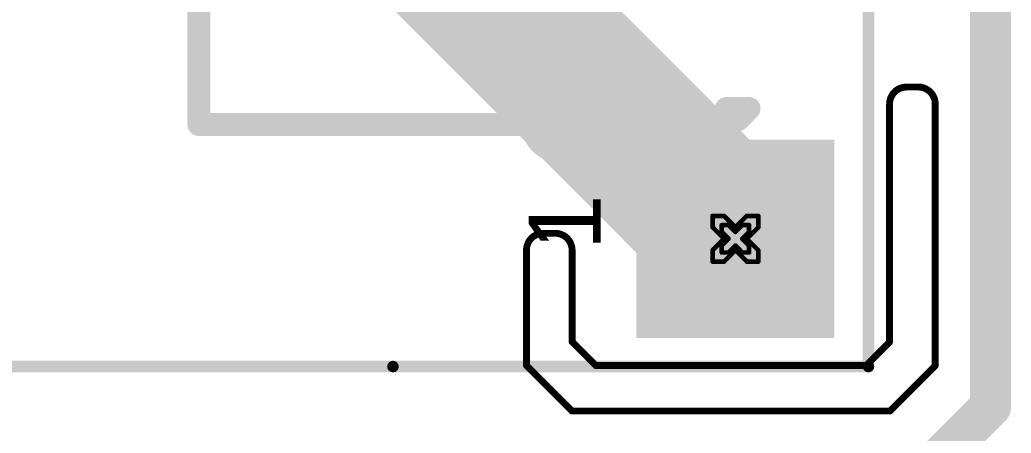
# Model space of a CAD drawing. Header units: inches. Extents: x -21 to 276, y -5 to 220.
# Drawn here: x 10.21 to 21.24, y 65.94 to 70.53 of the extents above; entities that cross this region are included whole.
import ezdxf

# ---------------------------------------------------------------- set-up
doc = ezdxf.new("R2010")
doc.units = ezdxf.units.IN
for name, color, linetype in [('Board_Outline', 216, 'Continuous'), ('Bottom Layer', 5, 'Continuous'), ('Bottom Solder', 6, 'Continuous'), ('Drill Drawing', 1, 'Continuous'), ('Ground', 16, 'Continuous'), ('Multi-Layer', 9, 'Continuous'), ('Pad Holes', 156, 'Continuous'), ('Power + Signal', 76, 'Continuous'), ('Top Layer', 1, 'Continuous'), ('Top Overlay', 2, 'Continuous'), ('Top Solder', 216, 'Continuous')]:
    doc.layers.add(name, color=color, linetype=linetype)
doc.styles.add('Arial', font='', dxfattribs={"height": 0.2})
doc.styles.get('Arial').set_extended_font_data('Arial')

# ---------------------------------------------------------------- blocks, each defined once
blk = doc.blocks.new('J102K1CS35VDC_20_7')
at = {"layer": 'Bottom Layer'}
blk.add_hatch(color=5, dxfattribs=at).paths.add_polyline_path([(-5.35, -2.81), (-5.35, -4.81), (-7.35, -4.81), (-7.35, -2.81)])
at = {"layer": 'Bottom Solder'}
blk.add_hatch(color=6, dxfattribs=at).paths.add_polyline_path([(-5.248, -2.708), (-5.248, -4.912), (-7.452, -4.912), (-7.452, -2.708)])
at = {"layer": 'Ground'}
blk.add_hatch(color=16, dxfattribs=at).paths.add_polyline_path([(-5.35, -2.81), (-5.35, -4.81), (-7.35, -4.81), (-7.35, -2.81)])
at = {"layer": 'Multi-Layer'}
blk.add_hatch(color=9, dxfattribs=at).paths.add_polyline_path([(-5.35, -2.81), (-5.35, -4.81), (-7.35, -4.81), (-7.35, -2.81)])
at = {"layer": 'Pad Holes'}
h = blk.add_hatch(color=7, dxfattribs=at)
edge = h.paths.add_edge_path()
edge.add_arc((-6.35, -3.81), 0.51, 0, 360)
at = {"layer": 'Power + Signal'}
blk.add_hatch(color=76, dxfattribs=at).paths.add_polyline_path([(-5.35, -2.81), (-5.35, -4.81), (-7.35, -4.81), (-7.35, -2.81)])
at = {"layer": 'Top Layer'}
blk.add_hatch(color=1, dxfattribs=at).paths.add_polyline_path([(-5.35, -2.81), (-5.35, -4.81), (-7.35, -4.81), (-7.35, -2.81)])
at = {"layer": 'Top Solder'}
blk.add_hatch(color=216, dxfattribs=at).paths.add_polyline_path([(-5.248, -2.708), (-5.248, -4.912), (-7.452, -4.912), (-7.452, -2.708)])
at = {"layer": 'Top Overlay'}
for points in [[(-7.77, 5.29, 0.127, 0.127, 0), (-7.77, 0, 0.127, 0.127, 0)], [(-5.08, 2.159, 0.254, 0.254, 0), (3.048, 2.159, 0.254, 0.254, 0)], [(-5.08, 2.159, 0.254, 0.254, 0), (-5.08, -1.854, 0.254, 0.254, 0)], [(-7.77, 0, 0.127, 0.127, 0), (-7.77, -5.29, 0.127, 0.127, 0)], [(-4.902, -3.708, 0.254, 0.254, 0), (-5.029, -3.835, 0.254, 0.254, 0)], [(-4.902, -3.708, 0.254, 0.254, 0), (-4.902, -3.962, 0.254, 0.254, 0)], [(-5.029, -3.835, 0.254, 0.254, 0), (-4.902, -3.962, 0.254, 0.254, 0)], [(-7.77, -5.29, 0.127, 0.127, 0), (7.77, -5.29, 0.127, 0.127, 0)]]:
    blk.add_lwpolyline(points, format="xyseb", dxfattribs=at)
for points in [[(-5.144, 2.159, 0.127, 0.127, 1), (-5.016, 2.159, 0.127, 0.127, 1)], [(-5.144, 2.159, 0.127, 0.127, 1), (-5.016, 2.159, 0.127, 0.127, 1)], [(-7.802, 0, 0.0635, 0.0635, 1), (-7.738, 0, 0.0635, 0.0635, 1)], [(-7.802, 0, 0.0635, 0.0635, 1), (-7.738, 0, 0.0635, 0.0635, 1)], [(-4.783, -1.854, 0.254, 0.254, 1), (-5.377, -1.854, 0.254, 0.254, 1)], [(-5.441, -1.854, 0.127, 0.127, 1), (-5.314, -1.854, 0.127, 0.127, 1)], [(-5.144, -1.854, 0.127, 0.127, 1), (-5.016, -1.854, 0.127, 0.127, 1)], [(-4.846, -1.854, 0.127, 0.127, 1), (-4.719, -1.854, 0.127, 0.127, 1)], [(-4.966, -3.708, 0.127, 0.127, 1), (-4.839, -3.708, 0.127, 0.127, 1)], [(-4.966, -3.708, 0.127, 0.127, 1), (-4.839, -3.708, 0.127, 0.127, 1)], [(-5.093, -3.835, 0.127, 0.127, 1), (-4.966, -3.835, 0.127, 0.127, 1)], [(-5.093, -3.835, 0.127, 0.127, 1), (-4.966, -3.835, 0.127, 0.127, 1)], [(-4.966, -3.962, 0.127, 0.127, 1), (-4.839, -3.962, 0.127, 0.127, 1)], [(-4.966, -3.962, 0.127, 0.127, 1), (-4.839, -3.962, 0.127, 0.127, 1)], [(-7.802, -5.29, 0.0635, 0.0635, 1), (-7.738, -5.29, 0.0635, 0.0635, 1)], [(-7.802, -5.29, 0.0635, 0.0635, 1), (-7.738, -5.29, 0.0635, 0.0635, 1)]]:
    blk.add_lwpolyline(points, format="xyseb", close=True, dxfattribs=at)
at = {"layer": 'Top Overlay', "style": 'Arial'}
blk.add_text('1', height=0.8, dxfattribs=at).set_placement((-6.477, -2.311))

msp = doc.modelspace()

# ---------------------------------------------------------------- linework, layer by layer
at = {"layer": 'Board_Outline'}
for points in [[(19.888, 69.597, 0.0762, 0.0762, -0.414214), (20.077, 69.786, 0.0762, 0.0762, 0)], [(20.077, 69.786, 0.0762, 0.0762, 0), (20.208, 69.786, 0.0762, 0.0762, 0)], [(20.208, 69.786, 0.0762, 0.0762, -0.414214), (20.396, 69.597, 0.0762, 0.0762, 0)], [(19.888, 66.953, 0.0762, 0.0762, 0), (19.888, 69.597, 0.0762, 0.0762, 0)], [(20.396, 66.69, 0.0762, 0.0762, 0), (20.396, 69.597, 0.0762, 0.0762, 0)], [(15.848, 67.973, 0.0762, 0.0762, -0.414214), (16.037, 68.161, 0.0762, 0.0762, 0)], [(16.037, 68.161, 0.0762, 0.0762, 0), (16.167, 68.161, 0.0762, 0.0762, 0)], [(16.167, 68.161, 0.0762, 0.0762, -0.414214), (16.356, 67.973, 0.0762, 0.0762, 0)], [(15.848, 66.691, 0.0762, 0.0762, 0), (15.848, 67.973, 0.0762, 0.0762, 0)], [(16.356, 66.954, 0.0762, 0.0762, 0), (16.356, 67.973, 0.0762, 0.0762, 0)], [(16.356, 66.954, 0.0762, 0.0762, 0), (16.619, 66.691, 0.0762, 0.0762, 0)], [(19.625, 66.69, 0.0762, 0.0762, 0), (19.888, 66.953, 0.0762, 0.0762, 0)], [(15.848, 66.691, 0.0762, 0.0762, 0), (16.353, 66.186, 0.0762, 0.0762, 0)], [(16.619, 66.691, 0.0762, 0.0762, 0), (19.624, 66.691, 0.0762, 0.0762, 0)], [(19.892, 66.185, 0.0762, 0.0762, 0), (20.396, 66.69, 0.0762, 0.0762, 0)], [(16.353, 66.186, 0.0762, 0.0762, 0), (19.891, 66.186, 0.0762, 0.0762, 0)]]:
    msp.add_lwpolyline(points, format="xyseb", dxfattribs=at)
for points in [[(20.058, 69.786, 0.0381, 0.0381, 1), (20.096, 69.786, 0.0381, 0.0381, 1)], [(20.058, 69.786, 0.0381, 0.0381, 1), (20.096, 69.786, 0.0381, 0.0381, 1)], [(20.189, 69.786, 0.0381, 0.0381, 1), (20.227, 69.786, 0.0381, 0.0381, 1)], [(20.189, 69.786, 0.0381, 0.0381, 1), (20.227, 69.786, 0.0381, 0.0381, 1)], [(19.869, 69.597, 0.0381, 0.0381, 1), (19.907, 69.597, 0.0381, 0.0381, 1)], [(19.869, 69.597, 0.0381, 0.0381, 1), (19.907, 69.597, 0.0381, 0.0381, 1)], [(20.377, 69.597, 0.0381, 0.0381, 1), (20.415, 69.597, 0.0381, 0.0381, 1)], [(20.377, 69.597, 0.0381, 0.0381, 1), (20.415, 69.597, 0.0381, 0.0381, 1)], [(16.018, 68.161, 0.0381, 0.0381, 1), (16.056, 68.161, 0.0381, 0.0381, 1)], [(16.018, 68.161, 0.0381, 0.0381, 1), (16.056, 68.161, 0.0381, 0.0381, 1)], [(16.148, 68.161, 0.0381, 0.0381, 1), (16.186, 68.161, 0.0381, 0.0381, 1)], [(16.148, 68.161, 0.0381, 0.0381, 1), (16.186, 68.161, 0.0381, 0.0381, 1)], [(15.829, 67.973, 0.0381, 0.0381, 1), (15.867, 67.973, 0.0381, 0.0381, 1)], [(15.829, 67.973, 0.0381, 0.0381, 1), (15.867, 67.973, 0.0381, 0.0381, 1)], [(16.337, 67.973, 0.0381, 0.0381, 1), (16.375, 67.973, 0.0381, 0.0381, 1)], [(16.337, 67.973, 0.0381, 0.0381, 1), (16.375, 67.973, 0.0381, 0.0381, 1)], [(16.337, 66.954, 0.0381, 0.0381, 1), (16.375, 66.954, 0.0381, 0.0381, 1)], [(16.337, 66.954, 0.0381, 0.0381, 1), (16.375, 66.954, 0.0381, 0.0381, 1)], [(19.869, 66.953, 0.0381, 0.0381, 1), (19.907, 66.953, 0.0381, 0.0381, 1)], [(19.869, 66.953, 0.0381, 0.0381, 1), (19.907, 66.953, 0.0381, 0.0381, 1)], [(15.829, 66.691, 0.0381, 0.0381, 1), (15.867, 66.691, 0.0381, 0.0381, 1)], [(15.829, 66.691, 0.0381, 0.0381, 1), (15.867, 66.691, 0.0381, 0.0381, 1)], [(16.6, 66.691, 0.0381, 0.0381, 1), (16.638, 66.691, 0.0381, 0.0381, 1)], [(16.6, 66.691, 0.0381, 0.0381, 1), (16.638, 66.691, 0.0381, 0.0381, 1)], [(19.605, 66.691, 0.0381, 0.0381, 1), (19.643, 66.691, 0.0381, 0.0381, 1)], [(19.606, 66.69, 0.0381, 0.0381, 1), (19.644, 66.69, 0.0381, 0.0381, 1)], [(20.377, 66.69, 0.0381, 0.0381, 1), (20.415, 66.69, 0.0381, 0.0381, 1)], [(20.377, 66.69, 0.0381, 0.0381, 1), (20.415, 66.69, 0.0381, 0.0381, 1)], [(16.334, 66.186, 0.0381, 0.0381, 1), (16.372, 66.186, 0.0381, 0.0381, 1)], [(16.334, 66.186, 0.0381, 0.0381, 1), (16.372, 66.186, 0.0381, 0.0381, 1)], [(19.871, 66.186, 0.0381, 0.0381, 1), (19.91, 66.186, 0.0381, 0.0381, 1)], [(19.873, 66.185, 0.0381, 0.0381, 1), (19.911, 66.185, 0.0381, 0.0381, 1)]]:
    msp.add_lwpolyline(points, format="xyseb", close=True, dxfattribs=at)
at = {"layer": 'Bottom Layer'}
for points in [[(21.012, 66.235, 0.457, 0.457, 0), (21.012, 73.157, 0.457, 0.457, 0)], [(14.143, 72.13, 1.778, 1.778, 0), (18.173, 68.1, 1.778, 1.778, 0)], [(19.998, 65.221, 0.457, 0.457, 0), (21.012, 66.235, 0.457, 0.457, 0)]]:
    msp.add_lwpolyline(points, format="xyseb", dxfattribs=at)
for points in [[(17.728, 68.1, 0.889, 0.889, 1), (18.617, 68.1, 0.889, 0.889, 1)], [(20.898, 66.235, 0.229, 0.229, 1), (21.126, 66.235, 0.229, 0.229, 1)], [(20.898, 66.235, 0.229, 0.229, 1), (21.126, 66.235, 0.229, 0.229, 1)]]:
    msp.add_lwpolyline(points, format="xyseb", close=True, dxfattribs=at)
at = {"layer": 'Drill Drawing'}
for points in [[(17.919, 68.227, 0.0508, 0.0508, 0), (17.919, 68.354, 0.0508, 0.0508, 0)], [(17.919, 68.354, 0.0508, 0.0508, 0), (18.046, 68.354, 0.0508, 0.0508, 0)], [(18.021, 68.176, 0.0508, 0.0508, 0), (18.021, 68.252, 0.0508, 0.0508, 0)], [(18.021, 68.252, 0.0508, 0.0508, 0), (18.097, 68.252, 0.0508, 0.0508, 0)], [(18.046, 68.354, 0.0508, 0.0508, 0), (18.173, 68.227, 0.0508, 0.0508, 0)], [(18.097, 68.252, 0.0508, 0.0508, 0), (18.173, 68.176, 0.0508, 0.0508, 0)], [(18.173, 68.227, 0.0508, 0.0508, 0), (18.3, 68.354, 0.0508, 0.0508, 0)], [(18.173, 68.176, 0.0508, 0.0508, 0), (18.249, 68.252, 0.0508, 0.0508, 0)], [(18.249, 68.252, 0.0508, 0.0508, 0), (18.325, 68.252, 0.0508, 0.0508, 0)], [(18.3, 68.354, 0.0508, 0.0508, 0), (18.427, 68.354, 0.0508, 0.0508, 0)], [(18.325, 68.176, 0.0508, 0.0508, 0), (18.325, 68.252, 0.0508, 0.0508, 0)], [(18.427, 68.227, 0.0508, 0.0508, 0), (18.427, 68.354, 0.0508, 0.0508, 0)], [(17.919, 68.227, 0.0508, 0.0508, 0), (18.046, 68.1, 0.0508, 0.0508, 0)], [(18.021, 68.176, 0.0508, 0.0508, 0), (18.097, 68.1, 0.0508, 0.0508, 0)], [(18.249, 68.1, 0.0508, 0.0508, 0), (18.325, 68.176, 0.0508, 0.0508, 0)], [(18.3, 68.1, 0.0508, 0.0508, 0), (18.427, 68.227, 0.0508, 0.0508, 0)], [(17.919, 67.973, 0.0508, 0.0508, 0), (18.046, 68.1, 0.0508, 0.0508, 0)], [(18.021, 68.024, 0.0508, 0.0508, 0), (18.097, 68.1, 0.0508, 0.0508, 0)], [(18.249, 68.1, 0.0508, 0.0508, 0), (18.325, 68.024, 0.0508, 0.0508, 0)], [(18.3, 68.1, 0.0508, 0.0508, 0), (18.427, 67.973, 0.0508, 0.0508, 0)], [(17.919, 67.846, 0.0508, 0.0508, 0), (17.919, 67.973, 0.0508, 0.0508, 0)], [(18.021, 67.947, 0.0508, 0.0508, 0), (18.021, 68.024, 0.0508, 0.0508, 0)], [(18.021, 67.947, 0.0508, 0.0508, 0), (18.097, 67.947, 0.0508, 0.0508, 0)], [(18.046, 67.846, 0.0508, 0.0508, 0), (18.173, 67.973, 0.0508, 0.0508, 0)], [(18.097, 67.947, 0.0508, 0.0508, 0), (18.173, 68.024, 0.0508, 0.0508, 0)], [(18.173, 68.024, 0.0508, 0.0508, 0), (18.249, 67.947, 0.0508, 0.0508, 0)], [(18.173, 67.973, 0.0508, 0.0508, 0), (18.3, 67.846, 0.0508, 0.0508, 0)], [(18.249, 67.947, 0.0508, 0.0508, 0), (18.325, 67.947, 0.0508, 0.0508, 0)], [(18.325, 67.947, 0.0508, 0.0508, 0), (18.325, 68.024, 0.0508, 0.0508, 0)], [(18.427, 67.846, 0.0508, 0.0508, 0), (18.427, 67.973, 0.0508, 0.0508, 0)], [(17.919, 67.846, 0.0508, 0.0508, 0), (18.046, 67.846, 0.0508, 0.0508, 0)], [(18.3, 67.846, 0.0508, 0.0508, 0), (18.427, 67.846, 0.0508, 0.0508, 0)]]:
    msp.add_lwpolyline(points, format="xyseb", dxfattribs=at)
for points in [[(17.906, 68.354, 0.0254, 0.0254, 1), (17.932, 68.354, 0.0254, 0.0254, 1)], [(17.906, 68.354, 0.0254, 0.0254, 1), (17.932, 68.354, 0.0254, 0.0254, 1)], [(18.008, 68.252, 0.0254, 0.0254, 1), (18.033, 68.252, 0.0254, 0.0254, 1)], [(18.008, 68.252, 0.0254, 0.0254, 1), (18.033, 68.252, 0.0254, 0.0254, 1)], [(18.033, 68.354, 0.0254, 0.0254, 1), (18.059, 68.354, 0.0254, 0.0254, 1)], [(18.033, 68.354, 0.0254, 0.0254, 1), (18.059, 68.354, 0.0254, 0.0254, 1)], [(18.084, 68.252, 0.0254, 0.0254, 1), (18.109, 68.252, 0.0254, 0.0254, 1)], [(18.084, 68.252, 0.0254, 0.0254, 1), (18.109, 68.252, 0.0254, 0.0254, 1)], [(18.236, 68.252, 0.0254, 0.0254, 1), (18.262, 68.252, 0.0254, 0.0254, 1)], [(18.236, 68.252, 0.0254, 0.0254, 1), (18.262, 68.252, 0.0254, 0.0254, 1)], [(18.287, 68.354, 0.0254, 0.0254, 1), (18.313, 68.354, 0.0254, 0.0254, 1)], [(18.287, 68.354, 0.0254, 0.0254, 1), (18.313, 68.354, 0.0254, 0.0254, 1)], [(18.313, 68.252, 0.0254, 0.0254, 1), (18.338, 68.252, 0.0254, 0.0254, 1)], [(18.313, 68.252, 0.0254, 0.0254, 1), (18.338, 68.252, 0.0254, 0.0254, 1)], [(18.414, 68.354, 0.0254, 0.0254, 1), (18.44, 68.354, 0.0254, 0.0254, 1)], [(18.414, 68.354, 0.0254, 0.0254, 1), (18.44, 68.354, 0.0254, 0.0254, 1)], [(17.906, 68.227, 0.0254, 0.0254, 1), (17.932, 68.227, 0.0254, 0.0254, 1)], [(17.906, 68.227, 0.0254, 0.0254, 1), (17.932, 68.227, 0.0254, 0.0254, 1)], [(18.008, 68.176, 0.0254, 0.0254, 1), (18.033, 68.176, 0.0254, 0.0254, 1)], [(18.008, 68.176, 0.0254, 0.0254, 1), (18.033, 68.176, 0.0254, 0.0254, 1)], [(18.16, 68.227, 0.0254, 0.0254, 1), (18.186, 68.227, 0.0254, 0.0254, 1)], [(18.16, 68.227, 0.0254, 0.0254, 1), (18.186, 68.227, 0.0254, 0.0254, 1)], [(18.16, 68.176, 0.0254, 0.0254, 1), (18.186, 68.176, 0.0254, 0.0254, 1)], [(18.16, 68.176, 0.0254, 0.0254, 1), (18.186, 68.176, 0.0254, 0.0254, 1)], [(18.313, 68.176, 0.0254, 0.0254, 1), (18.338, 68.176, 0.0254, 0.0254, 1)], [(18.313, 68.176, 0.0254, 0.0254, 1), (18.338, 68.176, 0.0254, 0.0254, 1)], [(18.414, 68.227, 0.0254, 0.0254, 1), (18.44, 68.227, 0.0254, 0.0254, 1)], [(18.414, 68.227, 0.0254, 0.0254, 1), (18.44, 68.227, 0.0254, 0.0254, 1)], [(18.033, 68.1, 0.0254, 0.0254, 1), (18.059, 68.1, 0.0254, 0.0254, 1)], [(18.033, 68.1, 0.0254, 0.0254, 1), (18.059, 68.1, 0.0254, 0.0254, 1)], [(18.084, 68.1, 0.0254, 0.0254, 1), (18.109, 68.1, 0.0254, 0.0254, 1)], [(18.084, 68.1, 0.0254, 0.0254, 1), (18.109, 68.1, 0.0254, 0.0254, 1)], [(18.236, 68.1, 0.0254, 0.0254, 1), (18.262, 68.1, 0.0254, 0.0254, 1)], [(18.236, 68.1, 0.0254, 0.0254, 1), (18.262, 68.1, 0.0254, 0.0254, 1)], [(18.287, 68.1, 0.0254, 0.0254, 1), (18.313, 68.1, 0.0254, 0.0254, 1)], [(18.287, 68.1, 0.0254, 0.0254, 1), (18.313, 68.1, 0.0254, 0.0254, 1)], [(17.906, 67.973, 0.0254, 0.0254, 1), (17.932, 67.973, 0.0254, 0.0254, 1)], [(17.906, 67.973, 0.0254, 0.0254, 1), (17.932, 67.973, 0.0254, 0.0254, 1)], [(18.008, 68.024, 0.0254, 0.0254, 1), (18.033, 68.024, 0.0254, 0.0254, 1)], [(18.008, 68.024, 0.0254, 0.0254, 1), (18.033, 68.024, 0.0254, 0.0254, 1)], [(18.008, 67.947, 0.0254, 0.0254, 1), (18.033, 67.947, 0.0254, 0.0254, 1)], [(18.008, 67.947, 0.0254, 0.0254, 1), (18.033, 67.947, 0.0254, 0.0254, 1)], [(18.084, 67.947, 0.0254, 0.0254, 1), (18.109, 67.947, 0.0254, 0.0254, 1)], [(18.084, 67.947, 0.0254, 0.0254, 1), (18.109, 67.947, 0.0254, 0.0254, 1)], [(18.16, 68.024, 0.0254, 0.0254, 1), (18.186, 68.024, 0.0254, 0.0254, 1)], [(18.16, 68.024, 0.0254, 0.0254, 1), (18.186, 68.024, 0.0254, 0.0254, 1)], [(18.16, 67.973, 0.0254, 0.0254, 1), (18.186, 67.973, 0.0254, 0.0254, 1)], [(18.16, 67.973, 0.0254, 0.0254, 1), (18.186, 67.973, 0.0254, 0.0254, 1)], [(18.236, 67.947, 0.0254, 0.0254, 1), (18.262, 67.947, 0.0254, 0.0254, 1)], [(18.236, 67.947, 0.0254, 0.0254, 1), (18.262, 67.947, 0.0254, 0.0254, 1)], [(18.313, 68.024, 0.0254, 0.0254, 1), (18.338, 68.024, 0.0254, 0.0254, 1)], [(18.313, 68.024, 0.0254, 0.0254, 1), (18.338, 68.024, 0.0254, 0.0254, 1)], [(18.313, 67.947, 0.0254, 0.0254, 1), (18.338, 67.947, 0.0254, 0.0254, 1)], [(18.313, 67.947, 0.0254, 0.0254, 1), (18.338, 67.947, 0.0254, 0.0254, 1)], [(18.414, 67.973, 0.0254, 0.0254, 1), (18.44, 67.973, 0.0254, 0.0254, 1)], [(18.414, 67.973, 0.0254, 0.0254, 1), (18.44, 67.973, 0.0254, 0.0254, 1)], [(17.906, 67.846, 0.0254, 0.0254, 1), (17.932, 67.846, 0.0254, 0.0254, 1)], [(17.906, 67.846, 0.0254, 0.0254, 1), (17.932, 67.846, 0.0254, 0.0254, 1)], [(18.033, 67.846, 0.0254, 0.0254, 1), (18.059, 67.846, 0.0254, 0.0254, 1)], [(18.033, 67.846, 0.0254, 0.0254, 1), (18.059, 67.846, 0.0254, 0.0254, 1)], [(18.287, 67.846, 0.0254, 0.0254, 1), (18.313, 67.846, 0.0254, 0.0254, 1)], [(18.287, 67.846, 0.0254, 0.0254, 1), (18.313, 67.846, 0.0254, 0.0254, 1)], [(18.414, 67.846, 0.0254, 0.0254, 1), (18.44, 67.846, 0.0254, 0.0254, 1)], [(18.414, 67.846, 0.0254, 0.0254, 1), (18.44, 67.846, 0.0254, 0.0254, 1)]]:
    msp.add_lwpolyline(points, format="xyseb", close=True, dxfattribs=at)
at = {"layer": 'Multi-Layer'}
for p, q in [((19.917, 69.704), (19.888, 69.635)), ((19.97, 69.757), (19.917, 69.704)), ((20.039, 69.786), (19.97, 69.757)), ((20.077, 69.786), (20.039, 69.786)), ((20.208, 69.786), (20.077, 69.786)), ((20.245, 69.786), (20.208, 69.786)), ((20.208, 69.786), (20.208, 69.786)), ((20.314, 69.757), (20.245, 69.786)), ((20.367, 69.704), (20.314, 69.757)), ((20.396, 69.635), (20.367, 69.704)), ((19.888, 69.635), (19.888, 69.597)), ((19.888, 69.597), (19.888, 69.597)), ((19.888, 69.597), (19.888, 66.953)), ((20.396, 69.597), (20.396, 69.635)), ((20.396, 66.69), (20.396, 69.597)), ((15.999, 68.161), (15.93, 68.133)), ((16.037, 68.161), (15.999, 68.161)), ((16.167, 68.161), (16.037, 68.161)), ((16.205, 68.161), (16.167, 68.161)), ((16.167, 68.161), (16.167, 68.161)), ((16.274, 68.133), (16.205, 68.161)), ((15.877, 68.08), (15.848, 68.01)), ((15.93, 68.133), (15.877, 68.08)), ((16.327, 68.08), (16.274, 68.133)), ((16.356, 68.01), (16.327, 68.08)), ((15.848, 68.01), (15.848, 67.973)), ((15.848, 67.973), (15.848, 66.691)), ((15.848, 67.973), (15.848, 67.973)), ((16.356, 67.973), (16.356, 68.01)), ((16.356, 66.954), (16.356, 67.973)), ((16.619, 66.691), (16.356, 66.954)), ((19.888, 66.953), (19.625, 66.69)), ((15.848, 66.691), (16.353, 66.186)), ((19.624, 66.691), (16.619, 66.691)), ((19.625, 66.69), (19.624, 66.691)), ((19.892, 66.185), (20.396, 66.69)), ((16.353, 66.186), (19.891, 66.186)), ((19.891, 66.186), (19.892, 66.185))]:
    msp.add_line(p, q, dxfattribs=at)

# ---------------------------------------------------------------- block references
at = {"rotation": 90}
msp.add_blockref('J102K1CS35VDC_20_7', (14.363, 74.45), dxfattribs=at)

doc.saveas('drawing.dxf')
